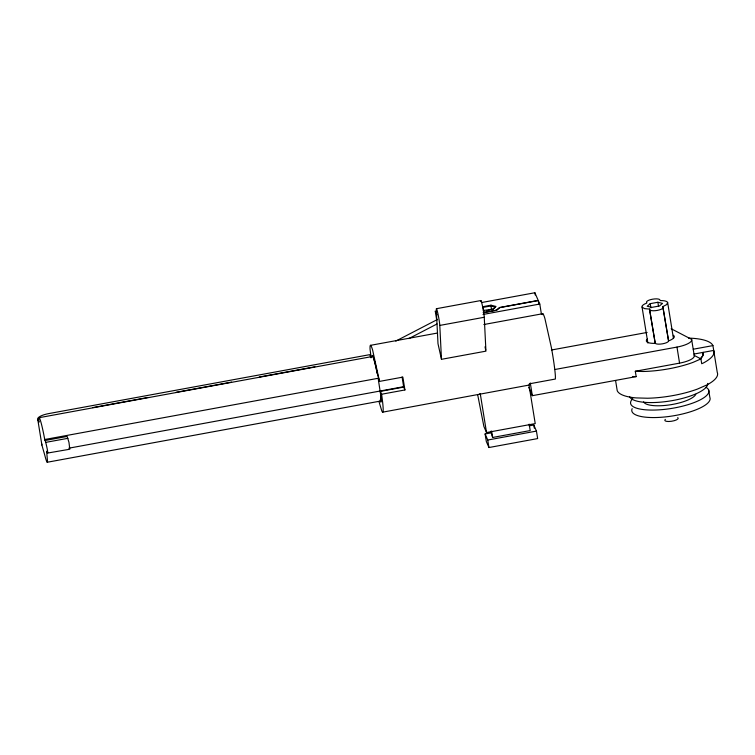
<?xml version="1.0" encoding="UTF-8"?>
<svg xmlns="http://www.w3.org/2000/svg" width="755" height="755" viewBox="0 0 755 755"><rect width="100%" height="100%" fill="white"/><g stroke="black" fill="none" stroke-linecap="round" stroke-linejoin="round"><path stroke-width="1.13" d="M667.637 302.472L666.703 304.567L662.843 306.624L668.534 340.703A6.795 1.972 -9.2 0 1 662.673 343.789A6.795 1.972 -9.2 0 1 655.198 343.157L649.508 309.078L644.562 308.635L642.071 307.162A13.024 3.784 -9.2 0 1 644.723 303.954L646.865 303.01L646.563 302.311A6.795 1.972 -9.2 0 1 652.424 299.225A6.795 1.972 -9.2 0 1 659.898 299.867L660.2 300.556L662.796 300.632A13.024 3.784 -9.2 0 1 667.637 302.472L673.422 338.315M671.176 328.746L691.618 339.363L694.213 355.416L694.166 356.728L692.996 358.153A16.988 4.936 -9.2 0 1 679.566 363.136L635.304 371.262L636.172 376.613L532.341 395.677L528.726 387.381M703.15 352.358L703.047 355.463L700.262 358.842M490.995 305.199L482.681 306.728L483.153 307.361L490.826 305.954L495.469 307.106L492.439 309.663L496.016 306.454L490.995 305.199L491.382 309.399M382.662 412.164L529.01 385.078L529.359 383.823L555.378 379.038L555.397 376.405A33.984 2.407 79.6 0 0 551.433 347.81L544.902 318.525A33.984 2.407 79.6 0 0 542.354 314.656M650.215 303.661L647.186 306.228L651.829 307.379L659.492 305.964L662.522 303.406L657.879 302.255L650.215 303.661L650.904 307.946M395.78 341.1L437.607 319.403M408.795 338.608L437.032 323.961M693.968 354.048L713.711 350.424A50.972 14.807 -9.2 0 1 703.358 362.995L701.706 363.721L700.933 358.908L693.194 362.306A50.972 14.807 -9.2 0 1 643.175 371.488L635.304 371.262M436.447 308.701L480.897 300.537M481.596 302.538L534.88 292.751L538.211 300.414L499.48 307.521L496.394 310.135L483.153 312.561M541.42 314.155L539.787 304.038L538.277 300.565L499.867 307.615L496.781 310.23L484.097 312.561M483.351 310.484L492.741 309.229M486.966 310.673L489.155 310.267M483.03 314.457L539.787 304.038M484.257 317.26L485.937 351.15L441.477 359.314L439.797 325.424L484.257 317.26A9.06 0.642 79.6 0 0 482.294 305.152A9.06 0.642 79.6 0 0 480.775 301.641M370.554 345.328L437.607 333.012M483.851 324.527L542.807 313.693M92.648 407.606L148.216 397.404M176 392.307L231.559 382.106M259.343 377L314.911 366.798M39.166 417.685L372.564 356.464A22.659 1.604 79.6 0 1 377.217 373.432M371.026 357.832L369.648 354.671L48.669 413.608A12.665 3.681 -9.2 0 0 37.75 419.365L41.893 445.044L44.838 455.397A22.659 1.604 79.6 0 0 47.546 461.607L46.631 451.216C49.707 458.729 45.517 440.316 44.743 439.504L378.142 378.293L380.671 394.827A22.659 1.604 79.6 0 1 380.058 400.15M44.904 440.524L67.129 436.437L68.96 442.326L69.809 449.225L47.442 453.085M45.715 442.383L67.941 438.306M372.045 356.03A23.792 1.689 79.6 0 1 377.245 373.159L379.51 381.398L402.849 377.113L404.925 389.957L381.586 394.242L380.35 391.401L403.689 387.107L404.925 389.957M551.443 350.009L647.101 332.445M68.79 448.196L404.472 386.551M47.235 462.249L380.643 401.028M554.934 369.497L676.98 347.083A16.988 4.936 -9.2 0 0 691.618 339.363M693.25 349.216L712.928 345.601L717.25 372.357A50.972 14.807 -9.2 0 1 706.897 384.927L697.507 389.051A50.972 14.807 -9.2 0 1 647.497 398.234L636.172 397.913A50.972 14.807 -9.2 0 1 617.231 390.722L615.589 380.586M477.726 394.978L483.889 426.471L486.531 432.549L535.229 423.602L529.01 385.078M529.161 425.867L533.804 425.018L536.446 431.096L537.654 438.579L488.947 447.526L486.314 441.448L485.106 433.965L490.901 432.898M490.826 431.284L492.628 437.456L530.208 430.558L529.17 424.14M485.106 433.965L487.739 440.033L536.446 431.096M632.718 376.518L636.172 376.613M694.213 355.416L700.933 358.908M479.84 393.714L480.199 394.261M662.843 306.624L668.534 340.703M649.508 309.078L655.198 343.157M436.918 314.873L435.257 311.041L436.711 320.063M37.75 419.365L38.996 422.224L38.845 420.441A22.659 1.604 79.6 0 1 43.809 434.644L44.743 439.504M379.067 401.886L381.785 410.852A33.984 2.407 79.6 0 0 381.86 396.054L381.586 394.242M485.021 346.809L485.663 349.858M441.477 359.314L437.994 343.695L436.315 309.805A9.06 0.642 79.6 0 1 437.843 313.316A9.06 0.642 79.6 0 1 439.797 325.424M402.085 376.962L403.689 387.107M379.51 381.398L372.649 350.15A33.984 2.407 79.6 0 0 370.073 349.461L371.12 357.379M708.643 389.91L709.851 397.404A39.647 11.523 -9.2 0 1 670.563 416.26A39.647 11.523 -9.2 0 1 632.162 408.634M676.98 347.083L679.566 363.136M657.879 302.255L658.577 306.539M642.071 307.162L647.856 343.006M538.277 300.565L538.825 303.935M534.88 292.751L535.238 295.007M530.284 382.955L532.341 395.677M533.804 425.018L534.323 428.227M483.153 307.361L483.898 311.957M491.59 431.039L492.628 437.456M480.312 394.016L486.531 432.549M487.739 440.033L488.947 447.526M380.35 391.401L380.879 395.629A23.792 1.689 79.6 0 1 380.227 401.216M41.893 445.044A12.665 3.681 -9.2 0 1 41.931 444.063M702.678 353A39.647 11.523 -9.2 0 1 699.838 359.389M688.541 338.108A50.972 14.807 -9.2 0 1 712.928 345.601M673.309 335.267A14.156 4.115 -9.2 0 1 668.741 340.826M654.849 343.374A14.156 4.115 -9.2 0 1 647.46 339.004M706.095 387.343A39.647 11.523 -9.2 0 1 670.629 408.578A39.647 11.523 -9.2 0 1 632.775 398.649M695.789 394.308A26.623 7.739 -9.2 0 1 669.477 404.916A26.623 7.739 -9.2 0 1 643.628 401.849M707.699 383.398A39.647 11.523 -9.2 0 1 671.563 400.735A39.647 11.523 -9.2 0 1 629.642 396.705M677.735 417.6A6.795 1.972 -9.2 0 1 671.44 421.271A6.795 1.972 -9.2 0 1 665.325 419.393M663.145 307.323A6.795 1.972 -9.2 0 1 657.284 310.409A6.795 1.972 -9.2 0 1 649.81 309.767"/></g></svg>
